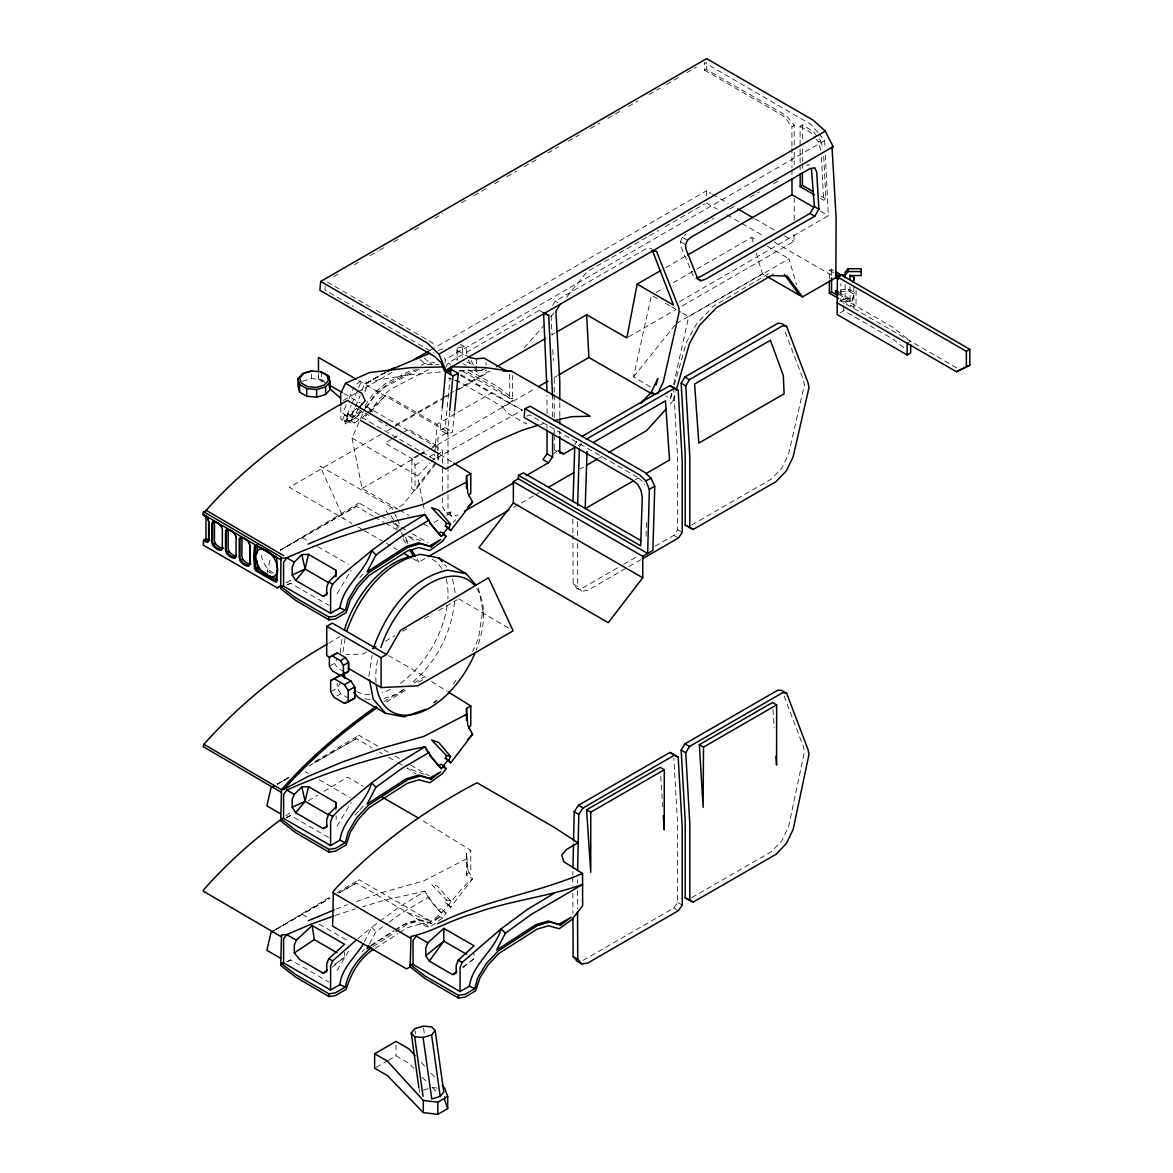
<?xml version="1.0" encoding="UTF-8"?>
<svg xmlns="http://www.w3.org/2000/svg" width="1173" height="1173" viewBox="0 0 1173 1173"><rect width="100%" height="100%" fill="white"/><g stroke="black" fill="none" stroke-linecap="round" stroke-linejoin="round"><path stroke-width="0.75" stroke-dasharray="5 3.75" d="M437.866 459.493L437.866 452.338M437.866 450.549L437.866 438.042L447.998 432.192L357.75 380.096M442.47 497.821L442.456 506.941L446.165 513.012L451.708 516.208L458.071 514.947M442.485 490.534L442.514 465.036M442.514 463.218L442.529 450.461L361.255 403.541M547.043 428.306L547.043 424.655M547.043 413.688L547.043 395.418M552.586 416.884L552.586 396.797M559.785 434.655L559.785 431.004M559.785 416.386L559.785 401.767M845.117 284.277L845.117 301.402L850.014 301.402L850.014 298.572L845.117 298.572M856.041 290.42L856.041 306.021L853.856 307.267L840.088 299.32M794.224 145.1L794.18 125.394L786.379 115.672L706.601 69.603L706.63 62.301M457.147 347.721L457.074 360.214L457.147 347.721L464.464 346.724L466.517 349.466L466.561 357.296M706.351 195.994L706.381 190.818L711.087 193.53M682.041 306.05L794.048 241.389L794.092 232.518M794.165 220.084L794.268 198.794M572.791 875.175L572.879 871.539M646.044 536.237L646.616 520.05M340.8 407.339L340.932 419.435L344.407 421.444L354.393 422.896L362.354 417.764L434.333 459.332L434.743 454.083M434.89 452.323L437.06 424.318L491.15 393.175L522.322 410.183L434.333 459.332M445.124 362.692L445.373 359.51L443.262 356.753M325.317 286.549L324.994 290.112L353.513 306.549M454.435 412.456L452.499 431.972L447.543 434.245L440.227 430.022L442.089 409.949M447.543 434.245L449.567 412.353M440.227 430.022L445.183 427.749L450.124 378.058M342.971 651.997L345.419 636.426M368.85 676.366L372.105 655.604M454.508 601.764C451.517 633.156 435.476 663.889 410.873 683.654M478.481 587.878L482.821 610.561L478.481 638.244L472.675 651.645M650.472 386.87L633.552 376.841L651.455 295.244M671.66 393.38L670.472 398.732L673.317 400.462L668.698 405.975M673.639 384.451L688.683 316.666L788.989 258.764L796.555 284.819M266.901 573.612L270.64 557.263M356.255 409.172L347.78 414.069L344.994 423.981L356.299 417.456L361.196 411.723M671.924 393.571L670.472 398.732L665.853 395.99M674.372 384.964L686.557 341.973L696.645 323.675L713.463 306.153L768.374 273.91L773.681 274.086M673.317 400.462L675.765 391.855M362.032 390.536L364.085 384.421L385.668 372.384M838.49 294.086L851.847 301.798L854.369 292.458L848.622 289.13L840.44 289.995M851.847 301.798L854.369 292.458M364.95 391.987L368.498 381.577L408.233 374.993L441.004 371.958M346.255 405.022L342.78 413.145L347.97 416.767L346.035 421.664L340.932 419.435M358.19 408.439L354.715 416.547L352.472 417.515L350.595 422.265L347.179 420.286L349.099 415.565L351.973 414.699L354.745 408.204M450.725 907.257L445.359 902.726L446.458 899.999L431.605 884.413L437.397 886.099L450.549 900.923L448.746 904.676L450.725 907.257L472.587 878.724L467.88 870.058L466.795 858.68L466.502 852.918L470.798 850.41L420.051 818.974M342.604 419.699L344.583 414.817L342.78 413.145M693.17 275.86L680.692 245.758L680.443 241.667L682.275 237.298L685.662 234.424M349.041 398.512L353.909 387.134M355.448 406.591L360.316 395.228M346.871 415.315L351.152 405.389M351.871 403.732L361.724 380.389L354.598 385.506M397.97 509.126L362.105 488.423L352.047 438.057L366.005 406.283L372.853 412.28M364.407 941.846L371.665 927.3L378.674 922.125M369.48 943.972L375.946 931.67L387.603 923.224M445.52 367.545L448.189 363L539.345 310.361L542.131 311.739M337.091 593.773L351.211 570.195M337.091 826.056L351.211 802.479M337.091 970.482L350.272 948.473M574.814 444.523L576.661 441.459M579.403 447.162L581.236 444.112M329.364 666.293L334.54 663.302L337.399 658.771M340.727 682.407L337.135 688.082L330.669 691.821M552.556 305.42L555.313 301.153L646.616 248.427L651.558 248.353M655.047 546.193L673.845 535.343L677.642 529.8L677.642 458.203L673.61 387.633M583.025 960.438L673.845 908.005L677.642 902.462L677.642 825.059L673.815 758.095M365.038 405.535L372.97 394.143L385.521 383.395L413.277 369.29M365.624 407.867L374.539 395.052L387.09 384.304L416.488 369.378M366.489 407.618L374.363 396.386L385.917 386.504L419.479 369.158M369.216 413.131L379.055 399.099L390.594 389.201L428.966 369.392M453.086 684.328L456.341 679.929M431.18 926.186L442.397 918.078L446.151 913.122L440.857 908.664L438.614 910.292L429.567 899.632L424.831 891.231L385.096 900.028L362.442 906.744M435.638 462.382L403.395 504.39L395.506 508.95M395.052 929.896L402.735 924.998L414.289 921.538L425.095 924.5C445.652 915.013 455.08 892.374 472.587 878.724L466.502 875.205L466.502 852.918L467.88 870.058L466.502 875.205L470.798 869.736L470.798 850.41M418.204 454.963L411.884 458.628L411.782 488.774L415.051 490.666L435.535 464.185M550.899 316.813L554.272 312.604M566.603 297.165L586.808 271.901L658.815 230.333M633.552 376.841L675.12 324.906M379.334 514.742L358.997 502.997L356.269 506.34L280.362 550.24L356.269 506.34L373.234 516.149M377.765 746.116L358.997 735.28L356.269 738.623L314.54 762.773M338.894 893.093L356.269 883.049L407.178 912.447L430.975 921.274L358.997 879.706L356.269 883.049L339.261 892.888M524.17 347.824L544.169 325.229M370.624 411.928L386.152 394.92L437.06 424.318M359.744 577.761L363.219 574.008M355.111 815.03L358.586 811.276M359.744 810.03L364.363 805.03M362.061 951.963L364.363 949.47M344.407 421.444L356.783 408.365M453.321 522.249L455.725 519.727M422.72 501.897L417.5 475.842L430.022 463.159M431.268 461.883L442.529 450.461M366.108 414.157L362.354 417.764L366.768 415.345M367.369 412.955L386.152 394.92M438.614 910.292L441.371 913.078L444.23 910.629M358 938.591L371.665 927.3L375.946 931.67M332.208 967.182L344.613 957.095L344.583 952.285M463.071 967.578L474.097 958.62L474.068 953.81M404.055 689.152L398.615 693.551L383.512 698.8M360.712 410.843L352.618 417.119L362.061 411.62M395.756 931.934L407.808 924.133L420.374 920.394L431.268 923.459L440.711 916.26L429.699 922.55L418.79 919.485L406.239 923.224L395.682 930.057M334.613 964.573L344.613 957.095M462.661 967.168L474.097 958.62M380.067 921.098L398.292 907.653L424.831 891.231L432.324 902.418L441.371 913.078M389.055 922.169L402.163 912.682L429.245 896.788M285.845 815.953L291.666 811.76M347.179 420.286L350.932 420.902L363.542 411.84M371.562 945.658L394.172 931.039M373.146 946.567L394.245 932.916M370.507 945.555L393.527 930.863M375.199 948.268L398.219 933.576M399.744 932.594L407.412 927.696L418.966 924.251L429.787 927.213L407.178 912.447M383.879 701.689L403.571 689.563M414.172 683.023L424.773 676.498L425.564 677.818L416.488 683.404M386.196 702.07L407.398 689.006M455.065 380.345L459.831 382.105L502.748 406.87L512.63 400.873L512.557 375.536M328.733 643.288L339.701 636.646M308.338 800.822L317.751 795.133M324.027 791.335L347.545 777.113L363.307 786.218M280.435 549.99L358.997 502.997M839.868 301.344L843.812 298.998L843.812 304.012M277.297 784.136L289.863 776.629M315.009 761.585L358.997 735.28M272.591 931.391L329.144 897.565M337.003 892.873L358.997 879.706M907.154 343.293L910.673 341.24L892.638 327.179L840.733 297.18M391.269 439.42L384.949 443.071L411.884 458.628L415.051 465.124L415.051 490.666M392.838 438.497L400.741 433.937M402.324 433.013L408.644 429.362L435.579 444.904L437.969 449.787M419.773 454.054L426.107 450.403M432.426 446.737L435.579 444.904M415.051 465.124L422.954 460.549M429.274 456.898L437.177 452.323M275.684 929.646L329.994 898.269M333.689 276.652L338.44 273.91M354.231 264.79L358.967 262.063M370.023 255.67L377.926 251.11M379.509 250.201L384.245 247.459M393.717 241.99L398.468 239.263M414.26 230.143L418.996 227.401M434.787 218.281L442.646 213.75M461.473 202.87L467.748 199.249M474.024 195.627L488.159 187.475M494.434 183.853L500.71 180.217M506.985 176.595L516.399 171.17M524.243 166.639L538.378 158.472M547.791 153.047L558.773 146.698M568.216 141.244L579.301 134.836M590.386 128.429L599.887 122.945M607.79 118.37L620.458 111.039M628.376 106.464L637.877 100.981M648.948 94.573L660.032 88.166M666.367 84.5L680.619 76.274M686.953 72.609L696.439 67.11M343.22 400.492L355.859 393.19M357.442 392.281L392.207 372.208M430.139 350.316L706.381 190.818M665.076 226.712L671.337 223.09M672.906 222.196L678.976 218.691M680.501 217.811L704.797 203.779M820.733 150.247L818.446 141.933L820.675 140.643L818.505 137.989M819.003 133.869L824.634 140.555L445.373 359.51M704.489 223.574L713.888 218.134M729.577 209.087L734.283 206.375M749.958 197.328L759.371 191.903M773.491 183.75L779.766 180.143M665.604 267.708L686.146 255.846M395.418 425.125L441.239 398.673M442.822 397.75L453.892 391.371M455.461 390.462L488.657 371.298M551.867 334.804L555.034 332.971M381.078 434.347L289.364 487.308L351.768 523.334M387.398 430.696L444.332 397.823M445.916 396.914L449.083 395.081M458.57 389.597L490.211 371.328M656.162 292.532L663.991 288.015M673.39 282.59L695.31 269.937M696.879 269.028L751.688 237.386L756.35 240.054M679.578 301.593L828.343 215.7L825.337 154.865M362.105 488.423L418.702 455.754M420.271 454.845L428.16 450.3M429.729 449.376L535.313 388.424M554.213 377.515L557.366 375.697M628.405 337.018L675.736 309.687M676.249 323.499L762.347 273.837L765.456 275.626M286.373 582.746L290.508 580.356L286.857 582.248M433.863 522.601L440.154 518.965M446.444 515.343L452.719 511.707L446.165 513.012M553.685 453.423L556.75 451.649M578.113 445.608L581.28 443.775M839.824 313.015L843.812 310.698L892.638 338.894L905.131 348.63M412.955 558.671L418.878 562.087L425.198 558.436M513.759 507.308L539.067 492.704M580.166 468.965L583.333 467.147M599.139 458.013L602.292 456.194M635.15 479.83L638.288 478.027M366.621 652.056L363.498 653.86L345.962 654.666M385.374 641.22L394.744 635.81M402.559 631.309L407.251 628.596M424.435 618.67L432.236 614.168M438.497 610.561L457.235 599.74M336.871 696L340.757 693.756L349.481 698.8M617.467 567.879L583.025 587.776L577.043 588.538L573.157 583.949L572.893 535.343M623.728 564.272L637.819 556.134M691.762 524.991L771.599 478.907L781.863 468.1L788.564 454.127L804.399 385.023L803.564 380.419L783.901 328.645M640.854 559.682L587.614 590.415L581.632 591.177L577.043 588.538M288.382 777.86L277.327 784.253L288.162 778.022M308.895 765.998L356.269 738.623L371.694 747.524M275.743 929.603L329.422 898.562M376.166 1067.327L386.87 1061.14M388.395 1060.26L396.034 1055.847L408.922 1063.281L413.849 1068.383M691.762 897.653L771.599 851.569L781.863 840.777L788.564 826.789L804.399 751.864L803.564 747.274L783.901 695.486M820.499 198.384L823.622 200.187L825.865 198.897L823.505 152.402M384.803 372.662L364.085 384.421L385.756 372.486M396.489 517.498L391.973 507.572L386.122 510.827L390.814 518.583M287.766 584.799L290.581 583.23L328.895 605.356M286.344 817.86L290.581 815.499L328.895 837.625M287.766 961.508L290.581 959.939L328.895 982.05M791.936 146.361L791.907 126.655L794.18 125.394M800.147 162.812L800.089 126.215L802.376 124.998L813.065 131.332L817.42 136.655M466.795 858.68L423.732 880.908L382.633 892.374L354.231 902.301M421.444 365.155L424.714 363.498L436.532 362.398M526.765 416.151L529.463 414.89L637.364 477.191M286.711 585.048L290.581 583.23M286.711 817.317L290.581 815.499M286.711 961.757L290.581 959.939M335.977 909.134L347.545 904.632M829.37 279.042L829.37 270.245L831.554 269.35L834.619 271.11M335.082 915.497L355.463 908.811M438.277 350.419L444.934 348.22M540.24 424.582L543.554 423.541M473.496 369.7L476.487 371.416L486.033 368.527M423.438 1090.128L428.526 1088.588M302.605 381.254L311.563 378.63L321.49 379.539L324.32 381.181M474.259 366.826L476.487 371.416L482.558 369.994M817.874 132.534L811.115 124.499L704.357 62.536L704.357 70.072L706.601 69.603M806.423 165.364L809.561 164.777M459.493 370.888L464.391 370.184L497.601 389.143L512.63 400.873M840.44 291.857L848.622 291.007L854.369 294.32M419.919 359.656L426.283 364.407L438.658 364.583M459.259 370.961L486.634 370.375M462.719 371.181L509.712 398.307L512.63 398.453L497.601 386.606L467.543 369.26M431.913 1087.562L436.972 1088.031M365.038 698.844L371.753 700.149M466.825 362.149L474.757 365.492M446.458 899.999L450.549 900.923M554.243 435.11L554.243 449.728L556.94 450.417M454.845 380.301L459.831 382.105M453.482 379.759L447.133 377.427L449.875 378.498M420.77 540.782L407.178 535.738L414.641 540.768M424.171 774.312L407.178 768.022L416.136 774.033M347.78 414.069L359.011 419.626M767.23 246.286L788.989 258.764M653.009 296.139L659.211 299.702M665.414 303.279L670.076 305.962M671.63 306.857L680.927 312.209M682.481 313.103L688.683 316.666M457.499 350.595L469.801 357.662L473.511 365.302M821.173 196.184L825.865 198.897M820.44 211.14L828.343 215.7M712.641 194.439L728.301 203.457M754.913 218.808L775.265 230.553M784.649 235.964L794.048 241.389M829.37 270.245L833.959 272.898M706.322 202.9L717.377 209.293M726.849 214.762L763.183 235.729M774.253 242.107L832.698 275.846M838.49 292.224L851.847 299.936M956.684 367.853L840.88 301.006L840.88 283.587M682.275 237.298L687.437 240.274M680.443 241.667L685.589 244.644M327.37 282.121L349.378 294.834M350.962 295.743L369.832 306.637M376.122 310.259L432.734 342.956L434.846 345.712M463.042 363.659L466.033 365.375M359.847 310.2L374.099 318.426M380.433 322.076L434.289 353.117M460.96 374.759L522.322 410.183M460.285 375.36L491.15 393.175M554.243 449.728L557.014 451.326M677.642 529.8L682.231 532.454M673.845 535.343L678.419 537.996M445.183 427.749L452.499 431.972M318.469 373.483L318.469 378.835L324.818 382.501M343.821 393.483L359.671 402.618M357.457 408.703L371.694 416.914M378.014 420.564L387.515 426.034M349.099 415.565L352.472 417.515M344.583 414.817L347.97 416.767M350.932 420.902L354.393 422.896M352.047 438.057L417.5 475.842M573.157 583.949L577.746 586.588L581.632 591.177M399.524 510.02L408.878 515.416M422.91 523.525L427.588 526.222M391.973 507.572L319.994 466.018L343.924 518.803M380.902 515.651L388.718 520.167M394.978 523.788L399.685 526.486M401.239 527.395L405.931 530.108M412.192 533.715L427.852 542.762M374.774 517.029L384.04 522.381M385.58 523.275L396.371 529.507M358.044 526.956L362.75 529.683M364.319 530.592L384.715 542.366M386.284 543.26L397.266 549.609M302.179 537.659L308.352 541.222M317.619 546.559L348.469 564.389M388.527 655.56L424.773 676.498M344.217 671.762L337.428 667.833L334.54 663.302M677.642 902.462L682.231 905.116M673.845 908.005L678.419 910.659M384.026 749.738L388.718 752.436M394.978 756.057L399.685 758.77M410.638 765.089L429.406 775.94M379.407 751.981L382.486 753.77M388.659 757.333L396.371 761.776M397.926 762.67L402.544 765.339M305.273 771.717L308.352 773.491M319.159 779.737L350.009 797.552M445.359 902.726L448.746 904.676M446.151 913.122L440.857 908.664M438.937 916.084L442.397 918.078M429.699 922.55L431.268 923.459M302.179 914.368L308.352 917.931M319.159 924.163L348.469 941.083M464.464 346.724L460.622 344.51L462.661 347.252L462.69 357.501M267.063 570.811L271.637 573.45M704.357 70.072L784.107 116.406L791.907 126.655M458.804 598.831L508.496 628.083M539.345 310.361L543.084 312.575M800.089 126.215L810.851 132.622L815.191 137.945M555.313 301.153L557.791 302.619M431.591 681.572L446.678 690.956M440.124 454.567L452.382 462.221M448.189 363L450.608 364.539M351.973 414.699L354.715 416.547M638.523 478.129L643.097 481.883L644.754 484.845M424.259 358.132L432.148 364.832M318.469 378.835L322.604 382.457M422.485 1077.313L426.195 1081.139M432.353 1087.518L437.294 1092.62M421.254 1062.386L424.963 1066.448M431.121 1073.207L436.063 1078.632M444.523 564.404L446.766 566.999M816.276 139.279L818.446 141.933M502.748 406.87L506.619 412.559L526.428 423.996L525.401 420.55M468.32 360.038L470.08 362.794M340.757 693.756L337.135 688.082L337.135 683.243M451.708 516.208L447.998 510.138L447.998 490.079M391.753 520.138L397.368 529.448M402.984 538.759L405.799 543.407M391.064 515.695L394.773 521.882M395.697 523.437L400.33 531.164M401.269 532.703L407.749 543.524M417.031 558.993L418.878 562.087M397.251 519.155L400.272 525.768M405.55 537.337L407.808 542.293M751.688 237.386L753.213 242.591M756.262 253.001L762.347 273.837M820.675 140.643L822.962 148.956M423.057 503.642L424.802 512.322M452.602 579.139L455.593 594.843M482.821 610.561L483.54 614.579M423.541 1027.9L424.553 1035.129M415.066 1030.466L415.565 1034.073M418.849 1087.283L419.875 1094.526M772.978 709.65L774.136 727.524M660.736 776.306L662.716 806.672M821.467 157.27L823.622 200.187M824.634 140.555L824.986 147.71M551.09 315.478L552.087 335.273M552.806 349.686L553.348 360.478M336.094 815.895L336.182 819.267M572.805 519.126L572.879 533.539M476.414 358.806L476.443 364.202M476.458 366.005L476.487 371.416M577.453 521.809L577.512 536.208M577.556 543.407L577.746 586.588M577.409 879.662L577.424 883.284M577.453 890.527L577.527 908.606M572.747 876.979L572.791 886.026M572.835 893.269L572.937 913.18M800.147 164.645L800.147 171.962M794.224 152.27L794.253 164.807M791.936 148.15L791.966 167.856M791.966 169.645L791.98 176.815M853.856 286.139L853.856 307.267M850.014 286.579L850.014 301.402M848.622 289.13L848.622 291.007M843.812 305.684L843.812 310.698M831.554 269.35L831.554 276.285M802.376 124.998L802.376 141.449M802.376 148.766L802.376 161.566M802.376 163.399L802.376 170.701M554.243 378.483L554.243 393.102M554.243 394.92L554.243 418.673M554.243 429.626L554.243 433.292M509.712 374.422L509.712 398.307M486.033 362.31L486.033 365.419M447.998 432.192L447.998 464.552M447.998 466.385L447.998 488.261M438.761 456.561L438.761 460.007M396.034 1045.011L396.034 1055.847M321.49 371.87L321.49 379.539M311.563 374.026L311.563 378.63M432.236 559.198A76.172 43.973 -60 0 1 442.162 569.272M446.165 578.993A76.172 43.973 -60 0 1 447.851 598.992M447.118 605.913A76.172 43.973 -60 0 1 398.321 684.768M390.682 689.24A76.172 43.973 -60 0 1 381.899 692.803M369.744 694.709A76.172 43.973 -60 0 1 356.064 691.146M340.361 653.024A76.172 43.973 -60 0 1 342.516 637.262M476.693 588.186A76.172 43.973 -60 0 1 476.135 650.341M376.064 682.671A76.172 43.973 -60 0 1 378.043 657.774M273.602 572.981A15.278 8.827 60 0 1 261.447 551.94"/><path stroke-width="1.5" d="M427.984 752.406L424.831 746.805L398.292 763.227L371.665 782.816C365.507 804.634 343.249 817.332 339.921 840.191L330.566 845.542L283.587 818.417L283.587 794.532L286.769 790.103C330.859 770.236 377.427 756.174 424.831 746.805L432.324 757.993L441.371 768.638L444.23 766.189L446.151 768.696L442.397 773.652L429.787 782.772L418.966 779.81L407.412 783.271L369.055 807.742L358.645 818.989L350.419 831.994L346.196 844.883L335.463 851.173L328.939 852.111L295.728 832.727L280.699 820.997L281.52 789.722C309.379 758.037 341.768 730.486 376.313 706.351M427.984 520.123L424.831 514.522L398.292 530.944L371.665 550.548C365.507 572.365 343.249 585.063 339.921 607.922L330.566 613.274L283.587 586.148L283.587 562.263L286.769 557.835C330.859 537.967 377.427 523.891 424.831 514.522L432.324 525.709L441.371 536.369L444.23 533.92L446.151 536.428L442.397 541.383L429.787 550.504L418.966 547.542L407.412 550.987L369.055 575.474L358.645 586.72L350.419 599.711L346.196 612.614L335.463 618.904L328.939 619.843L295.728 600.444L280.699 588.729L280.933 556.97L203.325 511.545L203.325 514.976L205.876 516.633M325.595 394.539L325.595 386.87L330.156 381.694L328.587 375.976L321.49 371.87L311.563 370.961L302.605 373.601L298.045 378.762L298.045 386.43L299.628 392.163L306.725 396.254L316.651 397.163L325.595 394.539L330.156 389.363L330.156 381.694M554.316 893.21L527.777 909.178L501.135 928.825C494.962 950.614 472.719 963.297 469.405 986.141L460.051 991.537L413.057 964.411L410.183 964.529L410.183 966.948L425.213 978.678L458.423 998.076L464.948 997.138L475.681 990.833L479.904 977.945L488.129 964.939L498.54 953.693L536.897 929.221L548.451 925.776L559.272 928.723L571.867 919.603L582.644 905.732L582.556 873.46L563.729 861.671L561.779 855.073L566.676 849.34L577.981 842.815L554.257 827.346L477.03 782.758C423.644 810.704 374.451 846.818 333.396 891.025L332.604 926.127L406.532 968.854L410.183 966.948L411.005 936.465C432.705 931.729 452.69 919.075 474.479 913.43C509.712 900.541 547.322 896.964 582.629 884.457L531.633 914.207L505.431 933.18L496.531 950.115L535.724 924.749L548.275 921.01L560.738 924.984L571.192 917.198L559.169 924.075M552.586 433.336L552.586 457.074L548.48 462.749L542.938 459.625L547.043 453.878L547.043 430.139M547.043 391.767L543.627 314.232M552.586 396.797L548.7 315.42L543.539 312.443M559.785 436.488L559.785 452.925L563.832 453.848L574.931 447.441M559.785 423.688L559.785 418.218M559.785 399.949L559.785 381.68L555.899 311.256L560.283 304.1M642.745 577.776L642.745 556.339L652.877 550.489L654.769 486.223L651.132 478.305L644.827 472.426L530.211 406.254L524.961 408.688L524.067 417.412L631.983 479.728L637.731 484.39L641.015 490.343L642.261 497.323L640.678 545.797L518.495 475.256L518.305 478.789L513.363 481.648L513.363 502.909L478.848 547.718L608.274 622.672L642.745 577.776L513.363 502.909M586.603 809.81L590.737 812.2L590.767 872.316L586.603 809.81L660.164 767.362L664.299 769.752L664.226 829.912L663.302 815.616M685.193 897.8L685.193 820.704L681.161 750.119L684.871 743.843L777.992 690.091L781.995 690.486L786.687 693.346L808.138 749.914L808.989 754.518L793.153 829.443L786.438 843.416L776.115 854.252L693.228 902.11L685.193 897.8L693.228 902.11M776.643 704.885L703.507 747.098L703.111 807.449L699.357 744.708L772.508 702.495L776.643 704.885L776.57 765.045L775.998 756.101M861.246 272.737L861.246 268.734L848.123 268.734L845.117 272.239L845.117 277.781M205.949 539.741L205.979 515.402M214.468 522.835L214.439 540.489L215.304 543.407A11.1 6.422 60.1 0 0 223.5 548.143M222.357 529.58L222.313 548.26L221.389 550.284A11.745 6.803 60.1 0 1 212.709 545.284L211.8 542.19L211.844 523.51L212.753 521.472A12.053 6.979 60.1 0 1 221.433 526.486L222.503 529.668M228.192 530.753L228.163 548.407L229.014 551.339A11.1 6.422 60.1 0 0 235.128 555.899M241.917 538.686L241.873 556.339L242.738 559.257A11.1 6.422 60.1 0 0 250.949 563.993M333.425 916.098L310.273 924.485L286.769 934.588L281.52 934.94L280.699 965.438L295.728 977.153L328.939 996.551L335.463 995.613L346.196 989.323C350.976 973.737 359.407 958.238 373.659 949.236M330.566 613.274L330.625 589.271L332.663 584.183L339.994 576.676L371.665 550.548L375.946 554.961L367.046 571.881L406.239 546.515L418.79 542.776L431.268 546.765L440.711 539.551L429.699 545.856M330.566 845.542L330.625 821.555L332.663 816.452L339.994 808.945L371.665 782.816L375.946 787.23L367.046 804.15L406.239 778.799L418.79 775.06L431.268 779.033L440.711 771.819L429.699 778.124M371.636 947.549C358.967 957.197 348.396 971.141 345.331 987.05L335.463 992.857L328.939 993.795L295.728 974.616L280.699 963.004L283.587 962.901L330.566 990.027L330.625 966.024L332.663 960.922L356.636 939.734M460.051 991.537L460.109 967.549L462.147 962.447L501.135 928.825L505.431 933.18M348.454 668.361L381.137 687.569L417.867 685.838L513.158 630.825L488.467 577.761L400.492 630.385L386.547 654.49L332.296 623.112L326.783 626.294L326.666 655.56L329.789 657.393M850.014 279.13L850.029 275.567L861.246 275.552L861.246 271.564L848.123 271.564L845.117 275.069M443.849 928.371L443.79 941.127L429.289 961.142L452.646 974.631L456.18 973.179L456.224 965.306L458.262 960.203L474.024 945.79L443.849 928.371L427.852 942.813L425.814 947.887L425.814 955.658L429.289 961.142M840.88 274.893L837.419 276.887L837.155 314.54L907.169 354.964L910.673 352.956L910.673 344.583M572.952 867.917L573.48 844.34M573.568 840.718L574.213 811.716L578.494 805.265L669.959 752.465L678.185 757.128L682.231 827.713L682.231 905.116L678.419 910.659L587.614 963.092L581.632 963.854L577.043 961.2L573.157 956.611L572.967 918.606M577.6 870.601L578.802 814.355L583.084 807.918L674.519 755.133L678.185 757.128M524.961 408.688L639.578 474.86L645.839 480.783L649.329 489.332L647.657 553.495L518.305 478.789M573.04 501.018L574.755 446.341M577.629 505.519L579.345 448.995M587.028 451.414L585.166 508.701L633.596 480.739M254.6 545.372L253.676 556.691L254.541 569.022M276.52 558.201L266.08 550.577L256.432 545.606L255.641 546.119L254.776 556.808L255.597 568.465L256.374 569.902L275.684 581.046L277.59 579.946L269.541 575.679M256.828 553.935L257.547 545.02L255.641 546.119M277.341 569.843L275.684 581.046M276.637 581.779L277.546 570.489L276.681 558.157M320.684 281.447L319.921 290.303L434.699 356.577L440.96 362.486L444.494 371.02L445.784 370.389L438.966 354.202L427.163 342.912L320.684 281.447L706.63 58.65L813.109 120.13L825.308 131.127L833.197 146.698L444.494 371.02M442.25 408.131L445.623 371.636L451.004 369.187L458.32 373.41L454.611 410.682M449.743 410.535L452.954 375.859L458.32 373.41M450.476 374.51L451.004 369.187M660.868 270.45L637.159 284.13L626.837 337.927L586.632 314.731L556.603 332.062M444.626 369.055L449.156 371.665L449.904 367.882M295.684 580.444L305.112 569.052L308.44 554.345L301.828 554.624L294.262 562.116L292.209 567.204L292.209 574.975L295.684 580.444L323.176 596.324L326.695 594.858L326.739 586.984L328.777 581.881L336.108 574.418L335.742 570.107L308.44 554.345M295.684 812.728L305.112 801.335L308.44 786.614L301.828 786.907L294.262 794.385L292.209 799.473L292.209 807.244L295.684 812.728L323.176 828.593L326.695 827.141L326.739 819.267L328.777 814.165L336.108 806.701L335.742 802.391L308.44 786.614M330.566 990.027L339.921 984.631C341.636 967.798 355.624 956.992 363.601 943.459M283.587 586.148L280.699 586.295L295.728 597.907L328.939 617.086L335.463 616.148L345.331 610.341L348.146 599.843L356.797 585.356L368.615 572.791L407.808 547.424L420.374 543.686L431.268 546.765M283.587 818.417L280.699 818.578L295.728 830.176L328.939 849.355L335.463 848.416L345.331 842.625L348.146 832.126L356.797 817.625L368.615 805.059L407.808 779.708L420.374 775.969L431.268 779.033M410.183 964.529L425.213 976.127L458.423 995.305L464.948 994.367L474.816 988.575L477.631 978.077L486.282 963.576L498.1 951.024L537.293 925.658L549.844 921.919L560.738 924.984M656.044 384.964L657.833 378.454L651.396 392.149L640.81 403.116L643.596 401.254M676.264 390.125L689.475 343.616L699.548 325.317L716.395 307.781L771.306 275.538L787.244 276.095L802.508 296.93L835.865 277.664L836.1 217.606L832.024 147.153L833.197 146.698M327.164 644.226C280.933 670.457 239.336 704.738 203.911 744.298L203.164 746.615L280.772 792.039M852.859 282.121L854.369 277.62L850.058 275.142M853.358 282.488L854.369 277.62M328.777 958.678L326.739 963.781L326.695 971.655L323.176 973.121L299.804 959.617L294.291 952.96L294.291 945.189L296.344 940.116L312.15 925.556L344.539 944.265L328.777 958.678L332.663 960.922M450.725 530.548L445.359 526.017L446.458 523.29L431.605 507.718L438.731 510.152L450.549 524.214L448.746 527.967L450.725 530.548L472.587 502.015L467.88 493.349L466.795 481.971L466.502 476.209L470.798 473.701L453.922 463.188M450.725 762.831L445.359 758.286L446.458 755.559L431.605 739.987L438.731 742.436L450.549 756.482L448.746 760.251L450.725 762.831L472.587 734.298L467.88 725.618L466.795 714.24L466.502 708.492L470.798 705.985L448.189 691.894M346.68 631.279C358.791 597.072 383.058 562.585 420.418 554.36L438.907 557.952L466.136 573.67L476.238 585.298M373.175 648.684C385.418 613.934 409.582 578.436 447.646 570.078L466.136 573.67M280.86 585.928L277.209 587.82L203.281 545.108L203.721 539.947L207.914 541.34L208.794 539.419L208.823 521.765L207.958 518.847L203.325 514.976M222.474 547.322L221.594 549.243A11.1 6.422 60.1 0 1 213.398 544.507L212.533 541.589L212.562 523.935L213.442 522.014A11.393 6.598 60.1 0 1 221.638 526.75M236.198 555.254L235.318 557.175A11.1 6.422 60.1 0 1 227.122 552.439L226.257 549.507L226.286 531.853L227.166 529.932A11.393 6.598 60.1 0 1 235.362 534.683L236.228 537.601M657.642 393.835L663.346 381.738L679.035 312.663L679.05 308.382L656.484 251.183L651.704 251.271M443.511 366.929L410.697 367.662L369.612 372.53L345.595 383.175L340.654 393.498L340.786 405.609M368.659 945.511L367.046 948.59L370.067 946.64M814.78 216.228L818.915 209.175L816.687 171.888L814.751 167.768L809.986 168.619L690.765 237.371L687.437 240.274L685.589 244.644L685.838 248.735L697.568 278.397L700.97 280.787L705.853 279.057L814.78 216.228L809.986 213.457L701.117 276.329L696.293 278.089L700.97 280.787M681.161 383.263L684.871 377.002L777.992 323.235L781.995 323.631L786.687 326.505L808.138 383.072L808.989 387.662L793.153 456.766L786.438 470.754L776.115 481.59L693.228 529.448L685.193 525.137L685.193 453.848L681.161 383.263L685.75 385.917L689.783 456.488L689.783 527.777M685.75 385.917L689.46 379.641L782.567 325.889L786.687 326.505M689.783 900.453L689.783 823.343L685.75 752.758L689.46 746.497L782.567 692.744L786.687 693.346M809.986 213.457L814.385 206.565L811.437 168.853M449.156 371.665L453.027 366.079M442.734 534.448L447.294 528.583M442.734 766.717L447.294 760.852M468.643 495.754L470.798 493.027L470.798 473.701M468.643 728.037L470.798 725.295L470.798 705.985M411.239 1033.046L414.817 1028.648L423.292 1026.096L431.723 1026.874L435.154 1030.524L443.775 1092.004L440.212 1096.388L431.737 1098.954L423.101 1037.489L414.685 1036.712L411.239 1033.046L418.849 1087.283M423.101 1037.489L431.591 1034.923L435.154 1030.524M666.396 408.732L646.558 430.638L608.611 452.543M359.085 407.544L365.155 400.741L361.856 393.351L345.595 383.175M203.911 512.806C244.351 466.854 294.115 429.948 347.545 400.418L438.585 453.614M203.911 744.298L281.52 789.722L283.807 789.4C311.344 758.403 343.19 731.395 377.12 707.671M467.778 507.073L472.587 502.015M467.778 739.357L472.587 734.298M425.814 955.658L443.79 941.127L466.517 954.25M434.01 702.671L436.737 700.472M323.176 973.121L327.458 969.91M452.646 974.631L456.942 971.435M375.946 554.961L402.163 535.973L429.245 520.079M375.946 787.23L402.163 768.256L429.245 752.362M429.567 522.923L438.614 533.583L440.857 531.97L444.23 533.92M281.491 819.106C253.383 839.868 227.049 863.299 203.911 889.515L203.164 891.055L280.772 936.479M429.567 755.207L438.614 765.852L440.857 764.239L444.23 766.189M323.176 596.324L327.516 593.215M323.176 828.593L327.516 825.484M294.291 952.96L314.305 939.602L337.047 952.725M414.333 359.437L428.556 351.226M438.966 354.202L825.308 131.127M800.162 173.795L800.177 186.61L802.391 185.334L802.376 172.534M687.73 254.937L792.01 194.718L814.121 207.489M496.56 366.738L545.548 338.454M203.721 539.947L205.627 538.847L209.82 540.24L207.914 541.34M213.398 544.507L215.304 543.407M227.122 552.439L229.014 551.339M538.466 386.606L547.908 381.152M558.949 374.788L588.89 357.501L651.777 393.805M240.846 560.357A11.1 6.422 60.1 0 0 249.043 565.093L249.922 563.172L249.952 545.518L249.087 542.6A11.393 6.598 60.1 0 0 240.89 537.864L240.01 539.785L239.981 557.439L240.846 560.357L242.738 559.257M255.597 568.465L257.503 567.365L257.034 560.709M256.374 569.902L258.28 568.802L267.928 574.829M277.209 587.82L279.966 586.236M829.37 280.816L829.37 293.133L831.554 291.886L837.683 295.42M581.647 436.591L669.959 385.609L678.185 390.272L682.231 460.857L682.231 532.454L678.419 537.996L642.408 558.788M586.236 439.245L674.519 388.278L678.185 390.272M464.42 511.281L513.583 482.895M526.266 475.578L548.48 462.749M593.465 442.426L665.458 400.873L669.534 459.992L646.088 473.525M428.365 556.603L509.009 510.05M548.553 487.22L573.846 472.616M586.485 465.314L597.556 458.922M329.364 657.276L337.428 652.921L345.566 657.628L348.557 662.378L348.557 671.396L343.396 674.387L340.39 675.531L332.252 670.824L329.364 666.293L329.364 657.276L337.428 652.921M332.252 655.912L340.39 660.604L345.566 657.628M343.396 674.387L343.396 665.37L348.557 662.378L348.557 671.396L340.39 675.531M372.882 648.434L376.005 646.631M330.669 680.531L340.757 675.091L350.947 680.985L354.686 686.938L354.686 698.214L348.22 701.953L344.466 703.375L334.276 697.495L330.669 691.821L330.669 680.531L340.757 675.091M326.783 626.294L381.049 657.672L386.547 654.49M334.276 678.83L344.466 684.709L350.947 680.985M348.22 701.953L348.22 690.662L354.686 686.938L354.686 698.214L344.466 703.375M837.419 276.887L966.361 351.328L969.822 349.334L836.144 272.004M837.243 302.913L956.391 371.694L969.836 365.228L969.822 349.334M956.391 371.694L969.836 365.228M274.13 786.101L271.007 787.904L266.901 805.88L280.611 813.798M274.13 930.541L271.007 932.33L266.901 950.321L280.611 958.238M590.737 812.2L664.299 769.752M442.221 1085.406L444.699 1088.104L447.705 1096.476L447.705 1108.646L437.822 1114.35L423.292 1112.634L387.515 1075.641L374.642 1068.207L374.642 1053.765L396.034 1041.404L408.922 1048.838L415.081 1055.612M374.642 1053.765L387.515 1061.198L423.292 1100.465L437.822 1102.18L447.705 1096.476M387.984 370.844L429.948 353.161M649.329 489.332L654.769 486.223M387.222 371.548L395.037 367.369M283.807 789.4L308.147 776.394L342.531 761.951L382.633 747.949L423.732 736.468L466.795 714.24M466.795 481.971L423.732 504.199L382.633 515.68L342.531 529.668L308.147 544.111M645.839 480.783L651.132 478.305M518.495 475.256L523.613 472.88L641.03 540.68M292.209 574.975L305.112 569.052L328.425 582.512M292.209 807.244L305.112 801.335L328.425 814.78M417.383 357.75L421.635 355.903M308.147 920.82L334.349 909.823M437.632 923.767C483.643 900.321 535.46 893.621 582.556 873.46M425.828 709.269L404.025 716.85L385.536 713.257L358.308 697.539L353.821 692.378M538.583 425.095L522.014 430.286L494.39 442.221L445.784 468.98L360.61 420.418M311.842 370.932L303.88 373.278L299.833 377.867L301.226 382.97L307.546 386.621L316.373 387.427L324.334 385.081L328.381 380.492L326.988 375.389L320.669 371.738M298.045 378.762L299.628 384.495L306.725 388.6L316.651 389.509L325.595 386.87M553.847 420.755L571.603 416.694L590.166 416.195L511.809 371.328L485.182 367.604L450.799 366.768M840.44 275.171L845.352 274.658M502.909 370.932L511.809 371.328M469.801 357.662L476.414 358.806L483.98 358.044L506.516 371.049M446.458 523.29L450.549 524.214M446.458 755.559L450.549 756.482M339.921 607.922L345.331 610.341M339.921 840.191L345.331 842.625M469.405 986.141L474.816 988.575M339.921 984.631L345.331 987.05M544.331 313.323L548.7 315.42M685.193 525.137L688.639 526.794M255.421 544.844L275.846 556.632M275.802 582.336L255.377 570.547M558.289 450.755L563.832 453.848M767.01 276.505L802.508 296.93M294.262 562.116L286.769 557.835L281.52 558.231L280.772 559.77L203.164 514.346M286.769 790.103L294.262 794.385M802.391 185.334L813.344 191.668M814.385 206.565L818.915 209.175M737.685 208.882L753.345 217.914M835.499 273.778L840.088 276.432M835.528 275.684L838.49 277.4M835.528 277.546L838.49 279.262M838.49 292.224L835.528 290.508L835.528 292.37L838.49 294.086M829.37 293.133L838.563 298.441M637.159 284.13L673.493 305.097L652.203 250.025M684.871 377.002L689.46 379.641M651.396 392.149L655.546 394.539M445.623 371.636L452.954 375.859M690.164 527.674L693.228 529.448M547.043 453.878L552.586 457.074M356.181 379.187L318.469 357.428L318.469 371.694M513.363 481.648L642.745 556.339M329.569 385.243L342.237 392.559M445.359 526.017L448.746 527.967M443.863 535.108L446.151 536.428M403.541 553.231L411.386 557.761M699.357 744.708L703.507 747.098M684.871 743.843L689.46 746.497M681.161 750.119L685.75 752.758M203.252 540.914L207.709 542.381L208.618 540.357L208.662 521.677L207.753 518.583M578.494 805.265L583.084 807.918M574.213 811.716L578.802 814.355M445.359 758.286L448.746 760.251M443.863 767.377L446.151 768.696M382.222 797.141L418.468 818.065M573.157 956.611L577.746 959.265L581.632 963.854M427.852 942.813L416.254 936.113L413.057 940.541L413.057 964.411M458.262 960.203L462.147 962.447M296.344 940.116L286.769 934.588L283.587 939.016L283.587 962.901M800.177 186.61L814.238 194.762M669.959 385.609L674.519 388.278M669.959 752.465L674.519 755.133M205.979 510.182L283.587 555.606M332.648 892.565L410.257 938.004M328.777 581.881L332.663 584.183M328.777 814.165L332.663 816.452M329.466 388.468L340.463 398.087M438.614 533.583L441.371 536.369M438.614 765.852L441.371 768.638M438.907 557.952L442.28 561.823M385.536 713.257L373.175 699.049L369.51 679.856M784.297 274.467L799.59 295.259M340.39 660.604L343.396 665.37M344.466 684.709L348.22 690.662M409.538 549.624L413.292 555.826M411.459 549.712L415.169 555.899M257.503 567.365L258.28 568.802M447.705 1108.646L444.699 1100.274L444.699 1096.799M328.983 385.067L330.156 389.363M301.828 554.624L305.112 569.052M301.828 786.907L305.112 801.335M343.953 672.862L344.95 678.097M312.15 925.556L314.305 939.602M431.591 1034.923L440.212 1096.388M414.685 1036.712L423.057 1096.374M586.632 314.731L588.89 357.501M335.742 570.107L335.918 576.867M335.742 802.391L335.918 809.135M577.541 912.227L577.746 959.265M381.049 657.672L381.137 687.569M907.154 343.293L907.169 354.964M791.98 178.604L792.01 194.718M966.361 351.328L966.361 367.222M848.123 268.734L848.123 271.564M831.554 278.016L831.554 291.886M466.502 476.209L466.502 488.217M466.502 708.492L466.502 720.486M458.423 995.305L458.423 998.076M437.822 1102.18L437.822 1114.35M423.292 1100.465L423.292 1112.634M328.939 617.086L328.939 619.843M328.939 849.355L328.939 852.111M328.939 993.795L328.939 996.551M328.587 375.976L328.587 379.04M316.651 389.509L316.651 397.163M306.725 388.6L306.725 396.254M299.628 384.495L299.628 392.163M344.393 677.701A76.172 43.973 -60 0 1 343.161 674.651M344.393 630.106A76.172 43.973 -60 0 1 414.758 555.811M380.902 647.452A76.172 43.973 -60 0 1 425.608 586.001A76.172 43.973 -60 0 1 474.464 585.268M474.816 653.566A76.172 43.973 -60 0 1 417.735 713.228A76.172 43.973 -60 0 1 376.269 684.592M225.553 531.428L225.524 550.108L226.433 553.201A11.745 6.803 60.1 0 0 235.113 558.216L236.037 556.193L236.081 537.513L235.157 534.419A12.053 6.979 60.1 0 0 226.477 529.404L225.553 531.428M239.277 539.36L239.248 558.04L240.157 561.134A11.745 6.803 60.1 0 0 248.837 566.148L249.761 564.11L249.79 545.43L248.881 542.337A12.067 6.979 60.1 0 0 240.201 537.337L239.277 539.36M770.426 340.273L694.592 384.04L698.815 443.086L784.136 393.82L783.285 375.492L770.426 340.273M256.242 553.7A15.278 8.827 60 0 0 269.482 576.617A15.278 8.827 60 0 0 274.321 558.539A15.278 8.827 60 0 0 256.242 553.7"/></g></svg>
